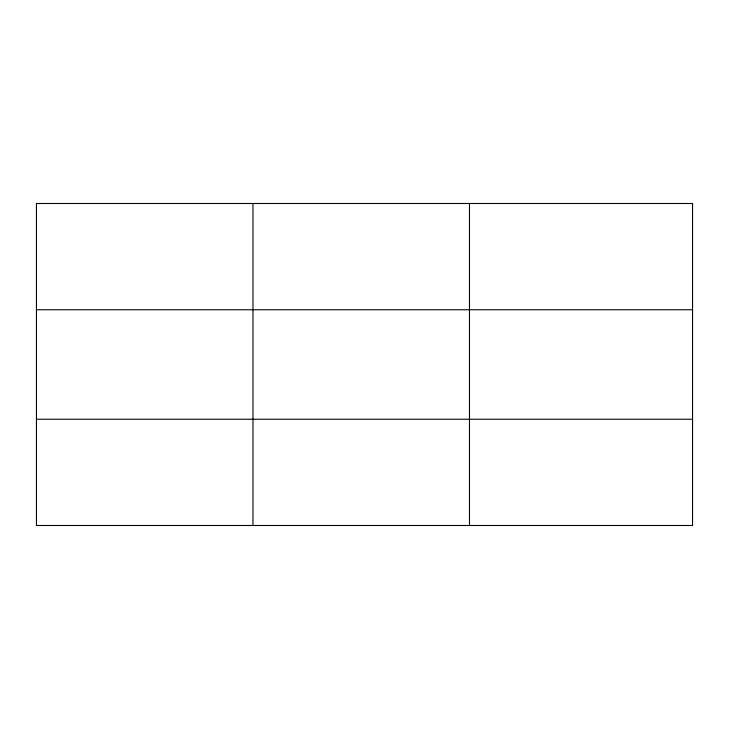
<?xml version="1.0" encoding="UTF-8"?>
<svg xmlns="http://www.w3.org/2000/svg" width="729" height="729" viewBox="0 0 729 729"><rect width="100%" height="100%" fill="white"/><g stroke="black" fill="none" stroke-linecap="round" stroke-linejoin="round"><path stroke-width="1.09" d="M252.963 203.5L252.963 525.5M469.476 203.5L469.476 525.5M36.45 309.761L692.55 309.761M36.45 419.239L692.55 419.239M692.55 203.5L692.55 525.5L36.45 525.5L36.45 203.5L692.55 203.5"/></g></svg>
